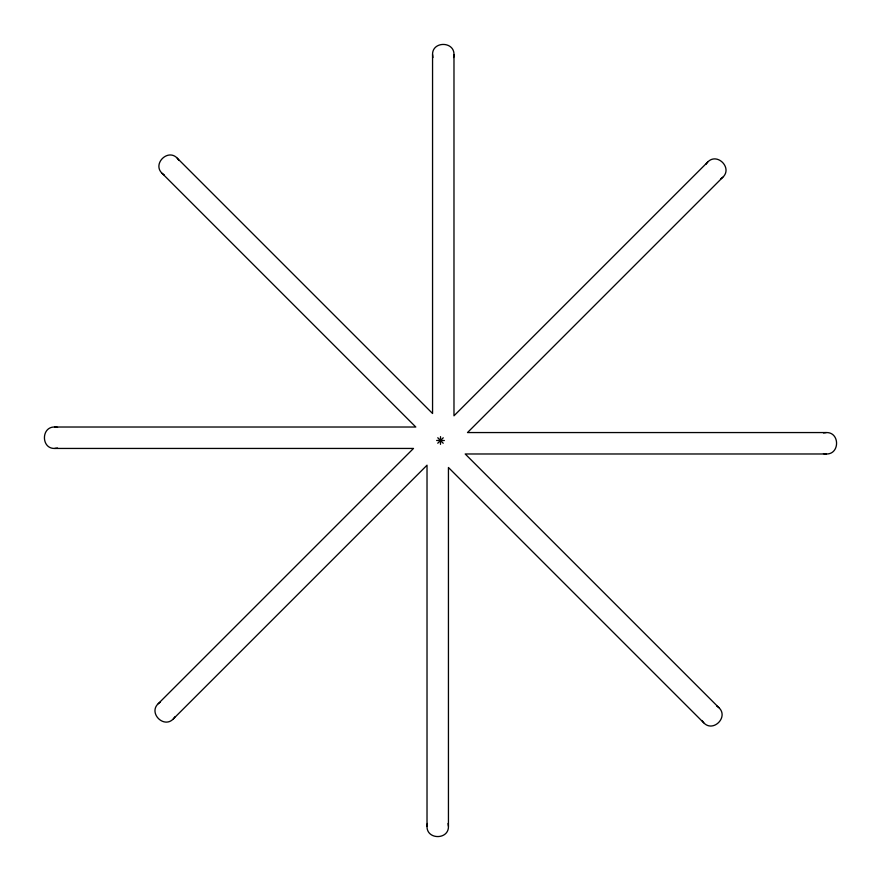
<?xml version="1.0" encoding="UTF-8"?>
<svg xmlns="http://www.w3.org/2000/svg" width="881" height="881" viewBox="0 0 881 881"><rect width="100%" height="100%" fill="white"/><g stroke="black" fill="none" stroke-linecap="round" stroke-linejoin="round"><path stroke-width="1.32" d="M440.478 444.365L440.522 436.635M432.56 54.754C432.042 41 454.497 41 453.979 54.754L453.979 415.799L707.652 162.126C717.002 152.039 732.882 167.908 722.794 177.268L467.503 432.56L826.246 432.56C840 432.042 840 454.497 826.246 453.979L465.201 453.979L718.874 707.652C728.961 717.002 713.092 732.882 703.732 722.794L448.44 467.503L448.44 826.246C448.958 840 426.503 840 427.021 826.246L427.021 465.201L173.348 718.874C163.998 728.961 148.118 713.092 158.206 703.732L413.497 448.44L54.754 448.44C41 448.958 41 426.503 54.754 427.021L415.799 427.021L162.126 173.348C152.039 163.998 167.908 148.118 177.268 158.206L432.56 413.497L432.56 54.754L432.923 57.529M453.616 57.529L453.979 54.754M427.021 826.246L427.384 823.471M173.348 718.874L175.055 716.66M705.945 164.34L707.652 162.126M437.747 443.22L443.253 437.78M720.581 178.975L722.794 177.268M158.206 703.732L160.419 702.025M54.754 448.44L57.529 448.077M823.471 432.923L826.246 432.56M436.635 440.478L444.365 440.522M823.471 453.616L826.246 453.979M54.754 427.021L57.529 427.384M162.126 173.348L164.34 175.055M716.66 705.945L718.874 707.652M443.22 443.253L437.78 437.747M702.025 720.581L703.732 722.794M177.268 158.206L178.975 160.419M448.077 823.471L448.44 826.246"/></g></svg>
